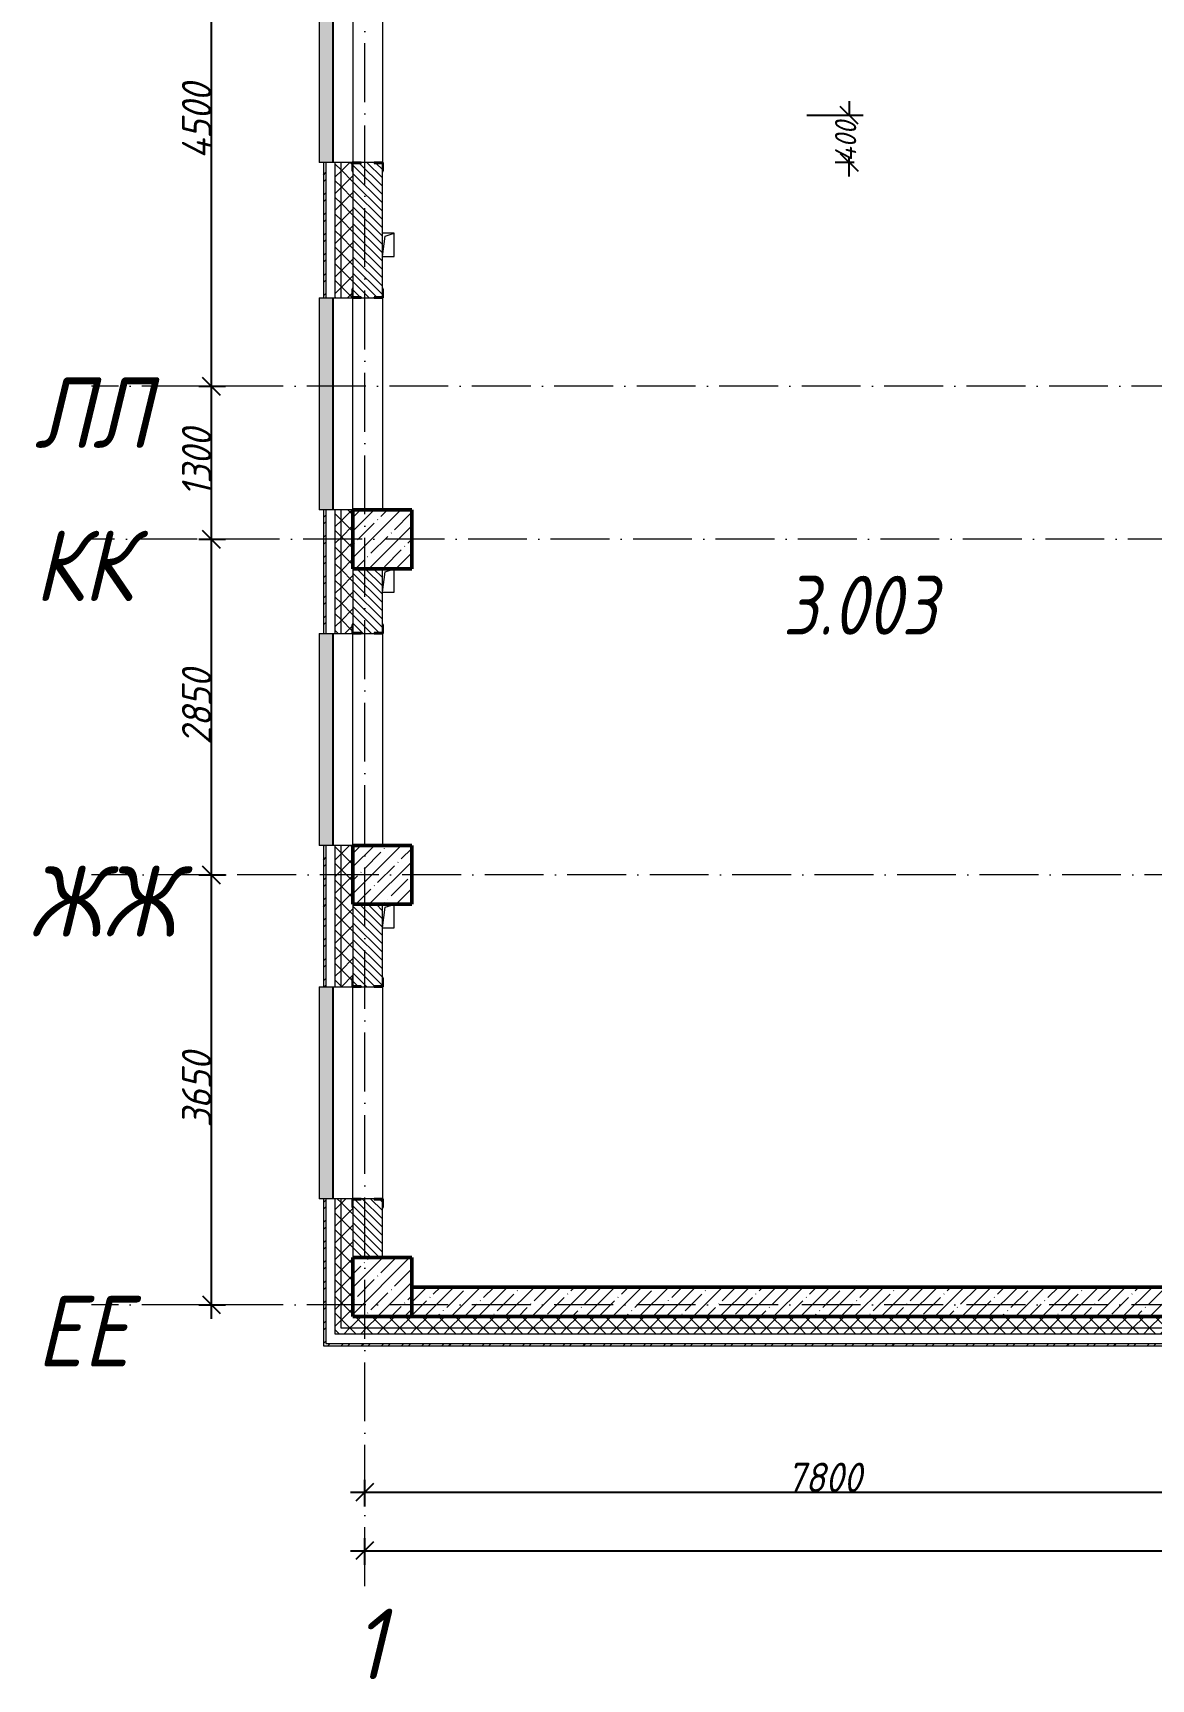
# Model space of a CAD drawing. Header units: millimetres. Extents: x -606178 to 312196, y -19338 to 632709.
# Drawn here: x -145881 to -136389, y 503897 to 517875 of the extents above; entities that cross this region are included whole.
import ezdxf

# ---------------------------------------------------------------- set-up
doc = ezdxf.new("R2010")
doc.units = ezdxf.units.MM
doc.linetypes.add('50_200_ШТРИХ_1Т_ш5_п1_п1_', pattern=[700, 500, -100, 0, -100])
for name, color, linetype, lineweight in [('A-____-____-DIMS', 7, 'Continuous', 9), ('A-GENM-____-MCUT', 7, 'Continuous', 25), ('A-GENM-____-OTLN', 7, 'Continuous', 9), ('A-GENM-____-OTLN-1', 7, 'Continuous', 25), ('A-GLAZ-____-OTLN', 7, 'Continuous', 9), ('A-WALL-____-MCUT', 7, 'Continuous', 13), ('A-WALL-____-MCUT-1', 7, 'Continuous', 9), ('A-WALL-____-MCUT-2', 7, 'Continuous', 50), ('A-WALL-____-OTLN', 7, 'Continuous', 9), ('A-WALL-____-PATT-1', 7, 'Continuous', 9), ('A-WALL-FNSH-MCUT-1', 7, 'Continuous', 9), ('S-COLS-____-MCUT', 7, 'Continuous', 50), ('S-COLS-____-OTLN', 7, 'Continuous', 9), ('S-GRID-____-IDEN', 7, 'Continuous', 9), ('S-GRID-____-OTLN-1', 7, '50_200_ШТРИХ_1Т_ш5_п1_п1_', 9), ('Марки помещений', 7, 'Continuous', 9)]:
    doc.layers.add(name, color=color, linetype=linetype, lineweight=lineweight)
doc.layers.add('A-GLAZ-____-OTLN-1', color=7, linetype='Continuous', lineweight=9, true_color=0xc0c0c0)
doc.styles.add('ISOCPEUR_I_10', font='isocpeui.ttf', dxfattribs={"width": 0.9, "height": 180})
doc.styles.add('ISOCPEUR_I_2', font='isocpeui.ttf', dxfattribs={"width": 0.85, "height": 2.3})
doc.styles.add('ISOCPEUR_I_9', font='isocpeui.ttf', dxfattribs={"width": 0.9, "height": 250})
doc.dimstyles.new('ISO-1_8_0_9К_СРЕДНИЙ_Кладочные_3', dxfattribs={"dimscale": 304.8, "dimtxt": 179.276612, "dimasz": 0.492126, "dimexe": 0.393701, "dimexo": 0, "dimgap": 0, "dimtad": 1, "dimdec": 3, "dimrnd": 0.001, "dimdsep": 46, "dimtxsty": 'ISOCPEUR_I_10', "dimblk1": 'OBLIQUE', "dimblk2": 'OBLIQUE', "dimsah": 1, "dimcen": 0.09, "dimdle": 0.393701, "dimazin": 0, "dimtfac": 1, "dimtdec": 4, "dimtix": 1, "dimtmove": 0, "dimatfit": 3, "dimfxl": 1, "dimtvp": 1, "dimtolj": 1, "dimtzin": 0, "dimarcsym": 2})
doc.dimstyles.new('ISO-2_5_0_9К_БОЛЬШОЙ_ОСИ', dxfattribs={"dimscale": 304.8, "dimtxt": 248.995294, "dimasz": 0.492126, "dimexe": 0.393701, "dimexo": 0, "dimgap": 0, "dimtad": 1, "dimdec": 0, "dimzin": 0, "dimdsep": 46, "dimtxsty": 'ISOCPEUR_I_9', "dimblk1": 'OBLIQUE', "dimblk2": 'OBLIQUE', "dimsah": 1, "dimcen": 0.09, "dimdle": 0.393701, "dimazin": 0, "dimtfac": 1, "dimtdec": 4, "dimtix": 1, "dimtmove": 0, "dimatfit": 3, "dimfxl": 1, "dimtvp": 1, "dimtolj": 1, "dimtzin": 0, "dimarcsym": 2})
pattern_1 = [(135, (-140714.89, 451794.26), (-35.35534, -35.35534), [])]
pattern_2 = [(45, (-140714.89, 451794.26), (-70.71068, 70.71068), []), (135, (-140714.89, 451794.26), (-70.71068, -70.71068), [])]
pattern_3 = [(45, (-140714.89, 451794.26), (-85.53659, 85.53659), []), (45, (-140657.87, 451794.26), (-85.53659, 85.53659), [])]

# ---------------------------------------------------------------- blocks, each defined once
blk = doc.blocks.new('BSC_Колонна _Прямоугольная - 500х500-V22-АР1_План отверстий 3 этажа в осях 1-64_Ю-ЯЯ')
at = {"layer": 'S-COLS-____-OTLN'}
h = blk.add_hatch(dxfattribs=at)
h.set_pattern_fill('FP_29', color=256, style=0, pattern_type=2)
h.set_pattern_definition([(45, (2200, -55431.04), (-114.04925, 114.04925), []), (45, (2314.05, -55431.04), (-114.04925, 114.04925), [201.613, -40.323, 3.353, -36.97])])
h.paths.add_polyline_path([(-250, -250), (250, -250), (250, 250), (-250, 250), (-250, 178)], flags=0)
at = {"layer": 'S-COLS-____-MCUT'}
for p, q in [((250, 250), (-250, 250)), ((-250, 250), (-250, -250)), ((250, -250), (250, 250)), ((-250, -250), (250, -250))]:
    blk.add_line(p, q, dxfattribs=at)
blk = doc.blocks.new('BSC_Колонна _Прямоугольная - 500х500-V25-АР1_План отверстий 3 этажа в осях 1-64_Ю-ЯЯ')
at = {"layer": 'S-COLS-____-OTLN'}
h = blk.add_hatch(dxfattribs=at)
h.set_pattern_fill('FP_32', color=256, style=0, pattern_type=2)
h.set_pattern_definition([(45, (2200, -61781.04), (-114.04925, 114.04925), []), (45, (2314.05, -61781.04), (-114.04925, 114.04925), [201.613, -40.323, 3.353, -36.97])])
h.paths.add_polyline_path([(-250, -250), (250, -250), (250, 250), (-250, 250)], flags=0)
at = {"layer": 'S-COLS-____-MCUT'}
for p, q in [((250, 250), (-250, 250)), ((-250, 250), (-250, -250)), ((250, -250), (250, 250)), ((-250, -250), (250, -250))]:
    blk.add_line(p, q, dxfattribs=at)
blk = doc.blocks.new('BSC_Колонна _Прямоугольная - 500х500-V58-АР1_План отверстий 3 этажа в осях 1-64_Ю-ЯЯ')
at = {"layer": 'S-COLS-____-OTLN'}
h = blk.add_hatch(dxfattribs=at)
h.set_pattern_fill('FP_66', color=256, style=0, pattern_type=2)
h.set_pattern_definition([(45, (2200, -58931.04), (-114.04925, 114.04925), []), (45, (2314.05, -58931.04), (-114.04925, 114.04925), [201.613, -40.323, 3.353, -36.97])])
h.paths.add_polyline_path([(-250, -250), (250, -250), (250, 250), (-250, 250), (-250, -93)], flags=0)
at = {"layer": 'S-COLS-____-MCUT'}
for p, q in [((250, 250), (-250, 250)), ((-250, 250), (-250, -250)), ((250, -250), (250, 250)), ((-250, -250), (250, -250))]:
    blk.add_line(p, q, dxfattribs=at)
blk = doc.blocks.new('Фахверк_СКБ_Уголок - 250_2700-27497298-АР1_План отверстий 3 этажа в осях 1-64_Ю-ЯЯ')
at = {"layer": 'A-GENM-____-MCUT'}
for p, q in [((200, 181), (125, 181)), ((125, 181), (125, 106)), ((131, 106), (131, 175)), ((131, 175), (200, 175)), ((200, 175), (200, 181)), ((125, 106), (131, 106)), ((131, -6), (125, -6)), ((125, -6), (125, -81)), ((125, -81), (200, -81)), ((131, -75), (131, -6)), ((200, -75), (131, -75)), ((200, -81), (200, -75))]:
    blk.add_line(p, q, dxfattribs=at)
blk = doc.blocks.new('AR_Отверстие прямоугольное _в плите_ - AR_Отверстие прямоугольное _в плите_-30510733-АР1_План отверстий 3 этажа в осях 1-64_Ю-ЯЯ')
at = {"layer": 'A-GENM-____-OTLN'}
for p, q in [((50, 100), (-50, 100)), ((-50, -100), (-25, 75)), ((-25, 75), (50, 100)), ((50, -100), (50, 100)), ((-50, -100), (50, -100))]:
    blk.add_line(p, q, dxfattribs=at)
blk = doc.blocks.new('Отлив_СКБ - Отлив витража_120_НВФ-31885689-АР1_План отверстий 3 этажа в осях 1-64_Ю-ЯЯ')
at = {"layer": 'A-GLAZ-____-OTLN-1'}
for points in [[(1800, 2), (1800, 120), (0, 120), (0, 2), (737, 2)], [(1800, 0), (1800, 2), (0, 2), (0, 0), (737, 0)]]:
    blk.add_hatch(color=256, dxfattribs=at).paths.add_polyline_path(points, flags=0)
at = {"layer": 'A-GLAZ-____-OTLN'}
for p, q in [((0, 83), (0, 120)), ((1800, 120), (0, 120)), ((0, 2), (1800, 2)), ((1800, 120), (1800, 83)), ((1800, 0), (0, 0))]:
    blk.add_line(p, q, dxfattribs=at)
blk = doc.blocks.new('_Oblique')
at = {"color": 0, "linetype": 'ByBlock', "lineweight": -2}
blk.add_line((-0.5, -0.5), (0.5, 0.5), dxfattribs=at)
blk = doc.blocks.new('*D5248')
at = {"layer": 'A-____-____-DIMS', "color": 0, "lineweight": -2, "transparency": 16777216}
for p, q in [((-143185, 505483), (-135145, 505483)), ((-143065, 505589), (-143065, 505363)), ((-135265, 505589), (-135265, 505363))]:
    blk.add_line(p, q, dxfattribs=at)
at = {"layer": 'Defpoints', "color": 0, "transparency": 16777216}
for p in [(-143065, 505589), (-135265, 505589), (-135265, 505483)]:
    blk.add_point(p, dxfattribs=at)
at = {"layer": 'A-____-____-DIMS', "color": 0, "lineweight": -2, "transparency": 16777216, "xscale": 150, "yscale": 150, "zscale": 150, "rotation": 180}
blk.add_blockref('_Oblique', (-143065, 505483), dxfattribs=at)
at = {"layer": 'A-____-____-DIMS', "color": 0, "lineweight": -2, "transparency": 16777216, "xscale": 150, "yscale": 150, "zscale": 150}
blk.add_blockref('_Oblique', (-135265, 505483), dxfattribs=at)
at = {"layer": 'A-____-____-DIMS', "color": 0, "transparency": 16777216, "insert": (-139165, 505609), "char_height": 250, "width": 758.48, "attachment_point": 5, "style": 'ISOCPEUR_I_9'}
blk.add_mtext('\\A1;7800', dxfattribs=at)
blk = doc.blocks.new('*D5270')
at = {"layer": 'A-____-____-DIMS', "color": 0, "lineweight": -2, "transparency": 16777216}
for p, q in [((-144366, 506955), (-144366, 510845)), ((-144472, 510725), (-144246, 510725)), ((-144472, 507075), (-144246, 507075))]:
    blk.add_line(p, q, dxfattribs=at)
at = {"layer": 'Defpoints', "color": 0, "transparency": 16777216}
for p in [(-144472, 510725), (-144366, 510725), (-144472, 507075)]:
    blk.add_point(p, dxfattribs=at)
at = {"layer": 'A-____-____-DIMS', "color": 0, "lineweight": -2, "transparency": 16777216, "xscale": 150, "yscale": 150, "zscale": 150}
for p, rotation in [((-144366, 510725), 90), ((-144366, 507075), 270)]:
    blk.add_blockref('_Oblique', p, dxfattribs=dict(at, rotation=rotation))
at = {"layer": 'A-____-____-DIMS', "color": 0, "transparency": 16777216, "insert": (-144491, 508900), "char_height": 250, "width": 758.48, "attachment_point": 5, "rotation": 90, "style": 'ISOCPEUR_I_9'}
blk.add_mtext('\\A1;3650', dxfattribs=at)
blk = doc.blocks.new('*D5271')
at = {"layer": 'A-____-____-DIMS', "color": 0, "lineweight": -2, "transparency": 16777216}
for p, q in [((-144472, 513575), (-144246, 513575)), ((-144366, 510605), (-144366, 513695)), ((-144472, 510725), (-144246, 510725))]:
    blk.add_line(p, q, dxfattribs=at)
at = {"layer": 'Defpoints', "color": 0, "transparency": 16777216}
for p in [(-144472, 513575), (-144366, 513575), (-144472, 510725)]:
    blk.add_point(p, dxfattribs=at)
at = {"layer": 'A-____-____-DIMS', "color": 0, "lineweight": -2, "transparency": 16777216, "xscale": 150, "yscale": 150, "zscale": 150}
for p, rotation in [((-144366, 513575), 90), ((-144366, 510725), 270)]:
    blk.add_blockref('_Oblique', p, dxfattribs=dict(at, rotation=rotation))
at = {"layer": 'A-____-____-DIMS', "color": 0, "transparency": 16777216, "insert": (-144491, 512150), "char_height": 250, "width": 758.48, "attachment_point": 5, "rotation": 90, "style": 'ISOCPEUR_I_9'}
blk.add_mtext('\\A1;2850', dxfattribs=at)
blk = doc.blocks.new('*D5272')
at = {"layer": 'A-____-____-DIMS', "color": 0, "lineweight": -2, "transparency": 16777216}
for p, q in [((-144366, 513455), (-144366, 514995)), ((-144472, 514875), (-144246, 514875)), ((-144472, 513575), (-144246, 513575))]:
    blk.add_line(p, q, dxfattribs=at)
at = {"layer": 'Defpoints', "color": 0, "transparency": 16777216}
for p in [(-144472, 514875), (-144366, 514875), (-144472, 513575)]:
    blk.add_point(p, dxfattribs=at)
at = {"layer": 'A-____-____-DIMS', "color": 0, "lineweight": -2, "transparency": 16777216, "xscale": 150, "yscale": 150, "zscale": 150}
for p, rotation in [((-144366, 514875), 90), ((-144366, 513575), 270)]:
    blk.add_blockref('_Oblique', p, dxfattribs=dict(at, rotation=rotation))
at = {"layer": 'A-____-____-DIMS', "color": 0, "transparency": 16777216, "insert": (-144491, 514225), "char_height": 250, "width": 701.02, "attachment_point": 5, "rotation": 90, "style": 'ISOCPEUR_I_9'}
blk.add_mtext('\\A1;1300', dxfattribs=at)
blk = doc.blocks.new('*D5273')
at = {"layer": 'A-____-____-DIMS', "color": 0, "lineweight": -2, "transparency": 16777216}
for p, q in [((-144366, 514755), (-144366, 519495)), ((-144472, 519375), (-144246, 519375)), ((-144472, 514875), (-144246, 514875))]:
    blk.add_line(p, q, dxfattribs=at)
at = {"layer": 'Defpoints', "color": 0, "transparency": 16777216}
for p in [(-144472, 519375), (-144366, 519375), (-144472, 514875)]:
    blk.add_point(p, dxfattribs=at)
at = {"layer": 'A-____-____-DIMS', "color": 0, "lineweight": -2, "transparency": 16777216, "xscale": 150, "yscale": 150, "zscale": 150}
for p, rotation in [((-144366, 519375), 90), ((-144366, 514875), 270)]:
    blk.add_blockref('_Oblique', p, dxfattribs=dict(at, rotation=rotation))
at = {"layer": 'A-____-____-DIMS', "color": 0, "transparency": 16777216, "insert": (-144491, 517125), "char_height": 250, "width": 781.46, "attachment_point": 5, "rotation": 90, "style": 'ISOCPEUR_I_9'}
blk.add_mtext('\\A1;4500', dxfattribs=at)
blk = doc.blocks.new('*D5218')
at = {"layer": 'A-____-____-DIMS', "color": 0, "lineweight": -2, "transparency": 16777216}
for p, q in [((-143065, 505092), (-143065, 504866)), ((-69665, 505092), (-69665, 504866)), ((-143185, 504986), (-69545, 504986))]:
    blk.add_line(p, q, dxfattribs=at)
at = {"layer": 'Defpoints', "color": 0, "transparency": 16777216}
for p in [(-143065, 505092), (-69665, 505092), (-69665, 504986)]:
    blk.add_point(p, dxfattribs=at)
at = {"layer": 'A-____-____-DIMS', "color": 0, "lineweight": -2, "transparency": 16777216, "xscale": 150, "yscale": 150, "zscale": 150, "rotation": 180}
blk.add_blockref('_Oblique', (-143065, 504986), dxfattribs=at)
at = {"layer": 'A-____-____-DIMS', "color": 0, "lineweight": -2, "transparency": 16777216, "xscale": 150, "yscale": 150, "zscale": 150}
blk.add_blockref('_Oblique', (-69665, 504986), dxfattribs=at)
at = {"layer": 'A-____-____-DIMS', "color": 0, "transparency": 16777216, "insert": (-106365, 505113), "char_height": 250, "width": 971.08, "attachment_point": 5, "style": 'ISOCPEUR_I_9'}
blk.add_mtext('\\A1;73400', dxfattribs=at)
blk = doc.blocks.new('*D5355')
at = {"layer": 'A-____-____-DIMS', "color": 0, "lineweight": -2, "transparency": 16777216}
for p, q in [((-138952, 517295), (-138952, 517170)), ((-139312, 517175), (-138832, 517175)), ((-138909, 516775), (-139072, 516775)), ((-138952, 516655), (-138952, 516818))]:
    blk.add_line(p, q, dxfattribs=at)
at = {"layer": 'Defpoints', "color": 0, "transparency": 16777216}
for p in [(-139312, 517175), (-138952, 517175), (-138909, 516775)]:
    blk.add_point(p, dxfattribs=at)
at = {"layer": 'A-____-____-DIMS', "color": 0, "lineweight": -2, "transparency": 16777216, "xscale": 150, "yscale": 150, "zscale": 150}
for p, rotation in [((-138952, 517175), 90), ((-138952, 516775), 270)]:
    blk.add_blockref('_Oblique', p, dxfattribs=dict(at, rotation=rotation))
at = {"layer": 'A-____-____-DIMS', "color": 0, "transparency": 16777216, "insert": (-139072, 516781), "char_height": 180, "width": 426.13, "attachment_point": 1, "rotation": 90, "line_spacing_factor": 1.149209, "style": 'ISOCPEUR_I_10'}
blk.add_mtext('\\A1;400', dxfattribs=at)

msp = doc.modelspace()

# ---------------------------------------------------------------- hatches: boundary and pattern name
at = {"layer": 'A-WALL-____-PATT-1'}
h = msp.add_hatch(dxfattribs=at)
h.set_pattern_fill('FP_6', color=256, style=0, pattern_type=2)
h.set_pattern_definition(pattern_3)
h.paths.add_polyline_path([(-143414.891, 506725.3011), (-143394.891, 506725.3011), (-143394.891, 507975.3011), (-143414.891, 507975.3011), (-143414.891, 507403.2268)], flags=0)
h.paths.add_polyline_path([(-143414.891, 509775.3011), (-143394.891, 509775.3011), (-143394.891, 510975.3011), (-143414.891, 510975.3011), (-143414.891, 510632.197)], flags=0)
h.paths.add_polyline_path([(-143394.891, 512775.3011), (-143394.891, 513825.3011), (-143414.891, 513825.3011), (-143414.891, 512775.3011)], flags=0)
h.paths.add_polyline_path([(-143394.891, 515625.3011), (-143394.891, 516775.3011), (-143414.891, 516775.3011), (-143414.891, 515625.3011)], flags=0)
h.paths.add_polyline_path([(-143414.891, 518575.3011), (-143394.891, 518575.3011), (-143394.891, 519645.3011), (-143414.891, 519645.3011), (-143414.891, 518704.6226)], flags=0)
h = msp.add_hatch(dxfattribs=at)
h.set_pattern_fill('FP_4', color=256, style=0, pattern_type=2)
h.set_pattern_definition(pattern_2)
h.paths.add_polyline_path([(-143314.891, 506825.3011), (-143264.891, 506825.3011), (-143264.891, 507975.3011), (-143314.891, 507975.3011), (-143314.891, 507403.2268)], flags=0)
h.paths.add_polyline_path([(-143314.891, 509775.3011), (-143264.891, 509775.3011), (-143264.891, 510975.3011), (-143314.891, 510975.3011), (-143314.891, 510632.197)], flags=0)
h.paths.add_polyline_path([(-143314.891, 512775.3011), (-143264.891, 512775.3011), (-143264.891, 513825.3011), (-143314.891, 513825.3011)], flags=0)
h.paths.add_polyline_path([(-143264.891, 515625.3011), (-143264.891, 516775.3011), (-143314.891, 516775.3011), (-143314.891, 515625.3011)], flags=0)
h.paths.add_polyline_path([(-143314.891, 518575.3011), (-143264.891, 518575.3011), (-143264.891, 519475.3011), (-143314.891, 519475.3011), (-143314.891, 518704.6226)], flags=0)
h = msp.add_hatch(dxfattribs=at)
h.set_pattern_fill('FP_4', color=256, style=0, pattern_type=2)
h.set_pattern_definition(pattern_2)
h.paths.add_polyline_path([(-143264.891, 506875.3011), (-143164.891, 506875.3011), (-143164.891, 507900.3011), (-143170.891, 507900.3011), (-143170.891, 507975.3011), (-143264.891, 507975.3011), (-143264.891, 507403.2268)], flags=0)
h.paths.add_polyline_path([(-143170.891, 509775.3011), (-143170.891, 509850.3011), (-143164.891, 509850.3011), (-143164.891, 510975.3011), (-143264.891, 510975.3011), (-143264.891, 509775.3011)], flags=0)
h.paths.add_polyline_path([(-143264.891, 512775.3011), (-143170.891, 512775.3011), (-143170.891, 512850.3011), (-143164.891, 512850.3011), (-143164.891, 513825.3011), (-143264.891, 513825.3011), (-143264.891, 512850.3011)], flags=0)
h.paths.add_polyline_path([(-143170.891, 515625.3011), (-143170.891, 515700.3011), (-143164.891, 515700.3011), (-143164.891, 516700.3011), (-143170.891, 516700.3011), (-143170.891, 516775.3011), (-143264.891, 516775.3011), (-143264.891, 515625.3011)], flags=0)
h.paths.add_polyline_path([(-143170.891, 518575.3011), (-143170.891, 518650.3011), (-143164.891, 518650.3011), (-143164.891, 519475.3011), (-143264.891, 519475.3011), (-143264.891, 518575.3011)], flags=0)
h = msp.add_hatch(dxfattribs=at)
h.set_pattern_fill('FP_9', color=256, style=0, pattern_type=2)
h.set_pattern_definition(pattern_1)
h.paths.add_polyline_path([(-143095.891, 515625.3011), (-142983.891, 515625.3011), (-142983.891, 515631.3011), (-142914.891, 515631.3011), (-142914.891, 516769.3011), (-142983.891, 516769.3011), (-142983.891, 516775.3011), (-143095.891, 516775.3011), (-143095.891, 516769.3011), (-143164.891, 516769.3011), (-143164.891, 515631.3011), (-143095.891, 515631.3011)], flags=0)
h.paths.add_polyline_path([(-143095.891, 518575.3011), (-142983.891, 518575.3011), (-142983.891, 518581.3011), (-142914.891, 518581.3011), (-142914.891, 518975.3011), (-143164.891, 518975.3011), (-143164.891, 518581.3011), (-143095.891, 518581.3011)], flags=0)
h = msp.add_hatch(dxfattribs=at)
h.set_pattern_fill('FP_9', color=256, style=0, pattern_type=2)
h.set_pattern_definition(pattern_1)
h.paths.add_polyline_path([(-143095.891, 512775.3011), (-142983.891, 512775.3011), (-142983.891, 512781.3011), (-142914.891, 512781.3011), (-142914.891, 513324.9536), (-143164.891, 513324.9536), (-143164.891, 512781.3011), (-143095.891, 512781.3011)], flags=0)
h = msp.add_hatch(dxfattribs=at)
h.set_pattern_fill('FP_9', color=256, style=0, pattern_type=2)
h.set_pattern_definition(pattern_1)
h.paths.add_polyline_path([(-142914.891, 507475.3011), (-142914.891, 507969.3011), (-142983.891, 507969.3011), (-142983.891, 507975.3011), (-143095.891, 507975.3011), (-143095.891, 507969.3011), (-143164.891, 507969.3011), (-143164.891, 507475.3011)], flags=0)
h.paths.add_polyline_path([(-142983.891, 509775.3011), (-142983.891, 509781.3011), (-142914.891, 509781.3011), (-142914.891, 510475.3011), (-143164.891, 510475.3011), (-143164.891, 509781.3011), (-143095.891, 509781.3011), (-143095.891, 509775.3011)], flags=0)
h = msp.add_hatch(dxfattribs=at)
h.set_pattern_fill('FP_12', color=256, style=0, pattern_type=2)
h.set_pattern_definition([(45, (-140714.89, 451794.26), (-114.04925, 114.04925), []), (45, (-140600.84, 451794.26), (-114.04925, 114.04925), [201.612, -40.322, 3.353, -36.97])])
h.paths.add_polyline_path([(-135414.891, 506975.3011), (-135414.891, 507225.3011), (-142664.891, 507225.3011), (-142664.891, 506975.3011), (-137193.9883, 506975.3011)], flags=0)
h = msp.add_hatch(dxfattribs=at)
h.set_pattern_fill('FP_4', color=256, style=0, pattern_type=2)
h.set_pattern_definition(pattern_2)
h.paths.add_polyline_path([(-66414.891, 506825.3011), (-66414.891, 506875.3011), (-72764.891, 506875.3011), (-72764.891, 506825.3011), (-66495.4168, 506825.3011)], flags=0)
h.paths.add_polyline_path([(-73764.891, 506825.3011), (-73764.891, 506875.3011), (-75714.891, 506875.3011), (-75714.891, 506825.3011), (-75332.7383, 506825.3011)], flags=0)
h.paths.add_polyline_path([(-79614.891, 506825.3011), (-79614.891, 506875.3011), (-80814.891, 506875.3011), (-80814.891, 506825.3011), (-80635.1311, 506825.3011)], flags=0)
h.paths.add_polyline_path([(-77100.2026, 506825.3011), (-76714.891, 506825.3011), (-76714.891, 506875.3011), (-77814.891, 506875.3011), (-77814.891, 506825.3011)], flags=0)
h.paths.add_polyline_path([(-83286.3276, 506825.3011), (-82614.891, 506825.3011), (-82614.891, 506875.3011), (-83814.891, 506875.3011), (-83814.891, 506825.3011)], flags=0)
h.paths.add_polyline_path([(-85614.891, 506825.3011), (-85614.891, 506875.3011), (-86814.891, 506875.3011), (-86814.891, 506825.3011), (-85937.524, 506825.3011)], flags=0)
h.paths.add_polyline_path([(-88614.891, 506825.3011), (-88614.891, 506875.3011), (-89814.891, 506875.3011), (-89814.891, 506825.3011), (-89472.4526, 506825.3011)], flags=0)
h.paths.add_polyline_path([(-91614.891, 506825.3011), (-91614.891, 506875.3011), (-92814.891, 506875.3011), (-92814.891, 506825.3011), (-92123.649, 506825.3011)], flags=0)
h.paths.add_polyline_path([(-94614.891, 506825.3011), (-94614.891, 506875.3011), (-96364.891, 506875.3011), (-96364.891, 506825.3011), (-94774.8454, 506825.3011)], flags=0)
h.paths.add_polyline_path([(-98164.891, 506825.3011), (-98164.891, 506875.3011), (-99364.891, 506875.3011), (-99364.891, 506825.3011), (-98309.774, 506825.3011)], flags=0)
h.paths.add_polyline_path([(-101164.891, 506825.3011), (-101164.891, 506875.3011), (-102364.891, 506875.3011), (-102364.891, 506825.3011), (-101844.7026, 506825.3011)], flags=0)
h.paths.add_polyline_path([(-104164.891, 506825.3011), (-104164.891, 506875.3011), (-105364.891, 506875.3011), (-105364.891, 506825.3011), (-104495.899, 506825.3011)], flags=0)
h.paths.add_polyline_path([(-108364.891, 506825.3011), (-107164.891, 506825.3011), (-107164.891, 506875.3011), (-108364.891, 506875.3011)], flags=0)
h.paths.add_polyline_path([(-110682.024, 506825.3011), (-110164.891, 506825.3011), (-110164.891, 506875.3011), (-111364.891, 506875.3011), (-111364.891, 506825.3011)], flags=0)
h.paths.add_polyline_path([(-113333.2204, 506825.3011), (-113164.891, 506825.3011), (-113164.891, 506875.3011), (-114364.891, 506875.3011), (-114364.891, 506825.3011), (-114216.9526, 506825.3011)], flags=0)
h.paths.add_polyline_path([(-116164.891, 506825.3011), (-116164.891, 506875.3011), (-117364.891, 506875.3011), (-117364.891, 506825.3011), (-116868.149, 506825.3011)], flags=0)
h.paths.add_polyline_path([(-119519.3455, 506825.3011), (-119164.891, 506825.3011), (-119164.891, 506875.3011), (-120364.891, 506875.3011), (-120364.891, 506825.3011)], flags=0)
h.paths.add_polyline_path([(-122170.5419, 506825.3011), (-122164.891, 506825.3011), (-122164.891, 506875.3011), (-123364.891, 506875.3011), (-123364.891, 506825.3011), (-123054.274, 506825.3011)], flags=0)
h.paths.add_polyline_path([(-124821.7383, 506825.3011), (-124364.891, 506825.3011), (-124364.891, 506875.3011), (-134164.891, 506875.3011), (-134164.891, 506825.3011), (-126589.2026, 506825.3011)], flags=0)
h.paths.add_polyline_path([(-135164.891, 506825.3011), (-135164.891, 506875.3011), (-143264.891, 506875.3011), (-143264.891, 506825.3011), (-137193.9883, 506825.3011)], flags=0)
h = msp.add_hatch(dxfattribs=at)
h.set_pattern_fill('FP_4', color=256, style=0, pattern_type=2)
h.set_pattern_definition(pattern_2)
h.paths.add_polyline_path([(-66495.4168, 506875.3011), (-66414.891, 506875.3011), (-66414.891, 506975.3011), (-72764.891, 506975.3011), (-72764.891, 506875.3011), (-70030.3454, 506875.3011)], flags=0)
h.paths.add_polyline_path([(-77100.2026, 506875.3011), (-76714.891, 506875.3011), (-76714.891, 506969.3011), (-76789.891, 506969.3011), (-76789.891, 506975.3011), (-77739.891, 506975.3011), (-77739.891, 506969.3011), (-77814.891, 506969.3011), (-77814.891, 506875.3011), (-77464.891, 506875.3011)], flags=0)
h.paths.add_polyline_path([(-75332.7383, 506875.3011), (-73764.891, 506875.3011), (-73764.891, 506975.3011), (-75639.891, 506975.3011), (-75639.891, 506969.3011), (-75714.891, 506969.3011), (-75714.891, 506875.3011)], flags=0)
h.paths.add_polyline_path([(-80739.891, 506875.3011), (-79614.891, 506875.3011), (-79614.891, 506969.3011), (-79689.891, 506969.3011), (-79689.891, 506975.3011), (-80739.891, 506975.3011), (-80739.891, 506969.3011), (-80814.891, 506969.3011), (-80814.891, 506875.3011), (-80808.891, 506875.3011)], flags=0)
h.paths.add_polyline_path([(-82614.891, 506875.3011), (-82614.891, 506969.3011), (-82689.891, 506969.3011), (-82689.891, 506975.3011), (-83739.891, 506975.3011), (-83739.891, 506969.3011), (-83814.891, 506969.3011), (-83814.891, 506875.3011), (-83286.3276, 506875.3011)], flags=0)
h.paths.add_polyline_path([(-86739.891, 506875.3011), (-85614.891, 506875.3011), (-85614.891, 506969.3011), (-85689.891, 506969.3011), (-85689.891, 506975.3011), (-86739.891, 506975.3011), (-86739.891, 506969.3011), (-86814.891, 506969.3011), (-86814.891, 506875.3011)], flags=0)
h.paths.add_polyline_path([(-88689.891, 506875.3011), (-88614.891, 506875.3011), (-88614.891, 506969.3011), (-88689.891, 506969.3011), (-88689.891, 506975.3011), (-89739.891, 506975.3011), (-89739.891, 506969.3011), (-89814.891, 506969.3011), (-89814.891, 506875.3011), (-89472.4526, 506875.3011)], flags=0)
h.paths.add_polyline_path([(-92464.891, 506875.3011), (-91614.891, 506875.3011), (-91614.891, 506969.3011), (-91689.891, 506969.3011), (-91689.891, 506975.3011), (-92739.891, 506975.3011), (-92739.891, 506969.3011), (-92814.891, 506969.3011), (-92814.891, 506875.3011), (-92739.891, 506875.3011)], flags=0)
h.paths.add_polyline_path([(-94774.8454, 506875.3011), (-94614.891, 506875.3011), (-94614.891, 506969.3011), (-94689.891, 506969.3011), (-94689.891, 506975.3011), (-96289.891, 506975.3011), (-96289.891, 506969.3011), (-96364.891, 506969.3011), (-96364.891, 506875.3011), (-95658.5776, 506875.3011)], flags=0)
h.paths.add_polyline_path([(-98309.774, 506875.3011), (-98164.891, 506875.3011), (-98164.891, 506969.3011), (-98239.891, 506969.3011), (-98239.891, 506975.3011), (-99289.891, 506975.3011), (-99289.891, 506969.3011), (-99364.891, 506969.3011), (-99364.891, 506875.3011)], flags=0)
h.paths.add_polyline_path([(-101164.891, 506875.3011), (-101164.891, 506969.3011), (-101239.891, 506969.3011), (-101239.891, 506975.3011), (-102289.891, 506975.3011), (-102289.891, 506969.3011), (-102364.891, 506969.3011), (-102364.891, 506875.3011), (-101844.7026, 506875.3011)], flags=0)
h.paths.add_polyline_path([(-104495.899, 506875.3011), (-104164.891, 506875.3011), (-104164.891, 506969.3011), (-104239.891, 506969.3011), (-104239.891, 506975.3011), (-105289.891, 506975.3011), (-105289.891, 506969.3011), (-105364.891, 506969.3011), (-105364.891, 506875.3011), (-104937.7651, 506875.3011)], flags=0)
h.paths.add_polyline_path([(-108289.891, 506875.3011), (-107164.891, 506875.3011), (-107164.891, 506969.3011), (-107239.891, 506969.3011), (-107239.891, 506975.3011), (-108289.891, 506975.3011), (-108289.891, 506969.3011), (-108364.891, 506969.3011), (-108364.891, 506875.3011), (-108358.891, 506875.3011)], flags=0)
h.paths.add_polyline_path([(-111364.891, 506875.3011), (-110164.891, 506875.3011), (-110164.891, 506969.3011), (-110239.891, 506969.3011), (-110239.891, 506975.3011), (-111289.891, 506975.3011), (-111289.891, 506969.3011), (-111364.891, 506969.3011)], flags=0)
h.paths.add_polyline_path([(-113164.891, 506875.3011), (-113164.891, 506969.3011), (-113239.891, 506969.3011), (-113239.891, 506975.3011), (-114289.891, 506975.3011), (-114289.891, 506969.3011), (-114364.891, 506969.3011), (-114364.891, 506875.3011), (-113333.2204, 506875.3011)], flags=0)
h.paths.add_polyline_path([(-117289.891, 506875.3011), (-116164.891, 506875.3011), (-116164.891, 506969.3011), (-116239.891, 506969.3011), (-116239.891, 506975.3011), (-117289.891, 506975.3011), (-117289.891, 506969.3011), (-117364.891, 506969.3011), (-117364.891, 506875.3011), (-117358.891, 506875.3011)], flags=0)
h.paths.add_polyline_path([(-119164.891, 506875.3011), (-119164.891, 506969.3011), (-119239.891, 506969.3011), (-119239.891, 506975.3011), (-120289.891, 506975.3011), (-120289.891, 506969.3011), (-120364.891, 506969.3011), (-120364.891, 506875.3011), (-119239.891, 506875.3011)], flags=0)
h.paths.add_polyline_path([(-122514.891, 506875.3011), (-122164.891, 506875.3011), (-122164.891, 506969.3011), (-122239.891, 506969.3011), (-122239.891, 506975.3011), (-123289.891, 506975.3011), (-123289.891, 506969.3011), (-123364.891, 506969.3011), (-123364.891, 506875.3011), (-123014.891, 506875.3011)], flags=0)
h.paths.add_polyline_path([(-124364.891, 506875.3011), (-124364.891, 506969.3011), (-124439.891, 506969.3011), (-124439.891, 506975.3011), (-134164.891, 506975.3011), (-134164.891, 506875.3011), (-124821.7383, 506875.3011)], flags=0)
h.paths.add_polyline_path([(-135164.891, 506875.3011), (-135164.891, 506975.3011), (-143164.891, 506975.3011), (-143164.891, 506875.3011), (-137193.9883, 506875.3011)], flags=0)
h = msp.add_hatch(dxfattribs=at)
h.set_pattern_fill('FP_6', color=256, style=0, pattern_type=2)
h.set_pattern_definition(pattern_3)
h.paths.add_polyline_path([(-95658.5776, 506725.3011), (-95499.891, 506725.3011), (-95499.891, 506745.3011), (-96364.891, 506745.3011), (-96364.891, 506725.3011)], flags=0)
h.paths.add_polyline_path([(-98164.891, 506725.3011), (-98164.891, 506745.3011), (-99364.891, 506745.3011), (-99364.891, 506725.3011), (-98309.774, 506725.3011)], flags=0)
h.paths.add_polyline_path([(-101164.891, 506725.3011), (-101164.891, 506745.3011), (-102364.891, 506745.3011), (-102364.891, 506725.3011), (-101844.7026, 506725.3011)], flags=0)
h.paths.add_polyline_path([(-104164.891, 506725.3011), (-104164.891, 506745.3011), (-105364.891, 506745.3011), (-105364.891, 506725.3011), (-104495.899, 506725.3011)], flags=0)
h.paths.add_polyline_path([(-107164.891, 506725.3011), (-107164.891, 506745.3011), (-108364.891, 506745.3011), (-108364.891, 506725.3011), (-108030.8276, 506725.3011)], flags=0)
h.paths.add_polyline_path([(-110682.024, 506725.3011), (-110164.891, 506725.3011), (-110164.891, 506745.3011), (-111364.891, 506745.3011), (-111364.891, 506725.3011)], flags=0)
h.paths.add_polyline_path([(-113333.2204, 506725.3011), (-113164.891, 506725.3011), (-113164.891, 506745.3011), (-114364.891, 506745.3011), (-114364.891, 506725.3011), (-114216.9526, 506725.3011)], flags=0)
h.paths.add_polyline_path([(-117364.891, 506725.3011), (-116164.891, 506725.3011), (-116164.891, 506745.3011), (-117364.891, 506745.3011)], flags=0)
h.paths.add_polyline_path([(-120364.891, 506725.3011), (-119164.891, 506725.3011), (-119164.891, 506745.3011), (-120364.891, 506745.3011)], flags=0)
h.paths.add_polyline_path([(-123364.891, 506725.3011), (-122164.891, 506725.3011), (-122164.891, 506745.3011), (-123364.891, 506745.3011)], flags=0)
h.paths.add_polyline_path([(-124364.891, 506725.3011), (-124364.891, 506745.3011), (-134164.891, 506745.3011), (-134164.891, 506725.3011), (-124821.7383, 506725.3011)], flags=0)
h.paths.add_polyline_path([(-135164.891, 506725.3011), (-135164.891, 506745.3011), (-143394.891, 506745.3011), (-143394.891, 506725.3011), (-137193.9883, 506725.3011)], flags=0)

# ---------------------------------------------------------------- linework, layer by layer
at = {"layer": 'A-WALL-____-MCUT'}
for p, q in [((-143170.891, 516775.3011), (-143394.891, 516775.3011)), ((-143394.891, 516775.3011), (-143394.891, 515625.3011)), ((-142983.891, 516775.3011), (-143095.891, 516775.3011)), ((-142914.891, 515700.3011), (-142914.891, 516700.3011)), ((-143394.891, 515625.3011), (-143170.891, 515625.3011)), ((-143095.891, 515625.3011), (-142983.891, 515625.3011)), ((-143164.891, 513825.3011), (-143394.891, 513825.3011)), ((-143394.891, 513825.3011), (-143394.891, 512775.3011)), ((-142914.891, 513324.9536), (-143164.891, 513324.9536)), ((-142914.891, 512850.3011), (-142914.891, 513324.9536)), ((-143394.891, 512775.3011), (-143170.891, 512775.3011)), ((-143095.891, 512775.3011), (-142983.891, 512775.3011)), ((-143164.891, 510975.3011), (-143394.891, 510975.3011)), ((-143394.891, 510975.3011), (-143394.891, 509775.3011)), ((-142914.891, 509850.3011), (-142914.891, 510475.3011)), ((-143394.891, 509775.3011), (-143170.891, 509775.3011)), ((-143095.891, 509775.3011), (-142983.891, 509775.3011)), ((-143170.891, 507975.3011), (-143394.891, 507975.3011)), ((-143394.891, 507975.3011), (-143394.891, 506745.3011)), ((-142983.891, 507975.3011), (-143095.891, 507975.3011)), ((-142914.891, 507475.3011), (-142914.891, 507900.3011)), ((-143394.891, 506745.3011), (-135164.891, 506745.3011))]:
    msp.add_line(p, q, dxfattribs=at)
at = {"layer": 'A-WALL-____-MCUT-1'}
for p, q in [((-143314.891, 515625.3011), (-143314.891, 516775.3011)), ((-143264.891, 515625.3011), (-143264.891, 516775.3011)), ((-143164.891, 516700.3011), (-143164.891, 515700.3011)), ((-143314.891, 512775.3011), (-143314.891, 513825.3011)), ((-143264.891, 512775.3011), (-143264.891, 513825.3011)), ((-143164.891, 513324.9536), (-143164.891, 512850.3011)), ((-143314.891, 509775.3011), (-143314.891, 510975.3011)), ((-143264.891, 509775.3011), (-143264.891, 510975.3011)), ((-143164.891, 510475.3011), (-143164.891, 509850.3011)), ((-143314.891, 506825.3011), (-143314.891, 507975.3011)), ((-143264.891, 506875.3011), (-143264.891, 507975.3011)), ((-143164.891, 507900.3011), (-143164.891, 507475.3011)), ((-135164.891, 506875.3011), (-143264.891, 506875.3011)), ((-135164.891, 506825.3011), (-143314.891, 506825.3011))]:
    msp.add_line(p, q, dxfattribs=at)
at = {"layer": 'A-WALL-____-MCUT-2'}
for p, q in [((-135414.891, 507225.3011), (-142664.891, 507225.3011)), ((-142664.891, 506975.3011), (-135164.891, 506975.3011))]:
    msp.add_line(p, q, dxfattribs=at)
at = {"layer": 'A-WALL-____-OTLN'}
for p, q in [((-143164.891, 518575.3011), (-143164.891, 516775.3011)), ((-142914.891, 518575.3011), (-142914.891, 516775.3011)), ((-143164.891, 513825.3011), (-143164.891, 515625.3011)), ((-142914.891, 515625.3011), (-142914.891, 513825.3011)), ((-143164.891, 510975.3011), (-143164.891, 512775.3011)), ((-142914.891, 512775.3011), (-142914.891, 510975.3011)), ((-143164.891, 507975.3011), (-143164.891, 509775.3011)), ((-142914.891, 509775.3011), (-142914.891, 507975.3011))]:
    msp.add_line(p, q, dxfattribs=at)
at = {"layer": 'A-WALL-FNSH-MCUT-1'}
for p, q in [((-143414.891, 516775.3011), (-143414.891, 515625.3011)), ((-143394.891, 516775.3011), (-143414.891, 516775.3011)), ((-143414.891, 515625.3011), (-143394.891, 515625.3011)), ((-143414.891, 513825.3011), (-143414.891, 512775.3011)), ((-143394.891, 513825.3011), (-143414.891, 513825.3011)), ((-143414.891, 512775.3011), (-143394.891, 512775.3011)), ((-143414.891, 510975.3011), (-143414.891, 509775.3011)), ((-143394.891, 510975.3011), (-143414.891, 510975.3011)), ((-143414.891, 509775.3011), (-143394.891, 509775.3011)), ((-143414.891, 507975.3011), (-143414.891, 506725.3011)), ((-143394.891, 507975.3011), (-143414.891, 507975.3011)), ((-143414.891, 506725.3011), (-135164.891, 506725.3011))]:
    msp.add_line(p, q, dxfattribs=at)
at = {"layer": 'S-GRID-____-OTLN-1'}
for p, q in [((-143064.891, 504685.847), (-143064.891, 542687.1106)), ((-36640.4843, 514875.3011), (-145383.6612, 514875.3011)), ((-129785.5104, 513575.3011), (-145383.6612, 513575.3011)), ((-65234.8505, 510725.3011), (-145383.6612, 510725.3011)), ((-36640.4843, 507075.3011), (-145383.6612, 507075.3011))]:
    msp.add_line(p, q, dxfattribs=at)

# ---------------------------------------------------------------- block references
at = {"layer": 'A-GENM-____-OTLN'}
for p in [(-142864.891, 516075.3011), (-142864.891, 513224.9536), (-142864.891, 510374.9536)]:
    msp.add_blockref('AR_Отверстие прямоугольное _в плите_ - AR_Отверстие прямоугольное _в плите_-30510733-АР1_План отверстий 3 этажа в осях 1-64_Ю-ЯЯ', p, dxfattribs=at)
at = {"layer": 'A-GENM-____-OTLN-1'}
for p, rotation in [((-143089.891, 516900.3011), 269.9999999999999), ((-142989.891, 515500.3011), 89.99999999999991), ((-142989.891, 512650.3011), 89.99999999999991), ((-142989.891, 509650.3011), 89.99999999999991), ((-143089.891, 508100.3011), 269.9999999999999)]:
    msp.add_blockref('Фахверк_СКБ_Уголок - 250_2700-27497298-АР1_План отверстий 3 этажа в осях 1-64_Ю-ЯЯ', p, dxfattribs=dict(at, rotation=rotation))
at = {"layer": 'A-GLAZ-____-OTLN', "rotation": 90}
for p in [(-143331.891, 516775.3011), (-143331.891, 513825.3011), (-143331.891, 510975.3011), (-143331.891, 507975.3011)]:
    msp.add_blockref('Отлив_СКБ - Отлив витража_120_НВФ-31885689-АР1_План отверстий 3 этажа в осях 1-64_Ю-ЯЯ', p, dxfattribs=at)
at = {"layer": 'S-COLS-____-OTLN'}
for name, p in [('BSC_Колонна _Прямоугольная - 500х500-V25-АР1_План отверстий 3 этажа в осях 1-64_Ю-ЯЯ', (-142914.891, 513575.3011)), ('BSC_Колонна _Прямоугольная - 500х500-V58-АР1_План отверстий 3 этажа в осях 1-64_Ю-ЯЯ', (-142914.891, 510725.3011)), ('BSC_Колонна _Прямоугольная - 500х500-V22-АР1_План отверстий 3 этажа в осях 1-64_Ю-ЯЯ', (-142914.891, 507225.3011))]:
    msp.add_blockref(name, p, dxfattribs=at)

# ---------------------------------------------------------------- texts
at = {"layer": 'S-GRID-____-IDEN', "char_height": 600, "attachment_point": 1, "style": 'ISOCPEUR_I_9'}
for s, insert, width in [('ЛЛ', (-145868.7316, 514951.377), 447.341625), ('КК', (-145868.7316, 513651.377), 447.341625), ('ЖЖ', (-145916.4316, 510801.377), 562.784625), ('ЕЕ', (-145850.7316, 507151.377), 404.0505), ('\\fISOCPEUR|b0|i1|c204|p34|;\\W.9;1', (-143162.7193, 504494.6216), 144.30375)]:
    msp.add_mtext(s, dxfattribs=dict(at, insert=insert, width=width))
at = {"layer": 'Марки помещений', "insert": (-139516.3979, 513265.1701), "char_height": 500, "width": 785.65375, "attachment_point": 1, "style": 'ISOCPEUR_I_2'}
msp.add_mtext('3.003', dxfattribs=at)

# ---------------------------------------------------------------- dimensions: what is measured, and where the dimension line sits
at = {"layer": 'A-____-____-DIMS'}
for base, p1, p2, override, picture, middle in [((-144366.2866, 519375.3011), (-144472.3526, 514875.3011), (-144472.3526, 519375.3011), {"dimpost": '<>', "dimfxl": 4500}, '*D5273', (-144491.2866, 517125.3011)), ((-144366.2866, 514875.3011), (-144472.3526, 513575.3011), (-144472.3526, 514875.3011), {"dimpost": '<>', "dimfxl": 1300}, '*D5272', (-144491.2866, 514225.3011)), ((-144366.2866, 513575.3011), (-144472.3526, 510725.3011), (-144472.3526, 513575.3011), {"dimpost": '<>', "dimfxl": 2850}, '*D5271', (-144491.2866, 512150.3011)), ((-144366.2866, 510725.3011), (-144472.3526, 507075.3011), (-144472.3526, 510725.3011), {"dimpost": '<>', "dimfxl": 3650}, '*D5270', (-144491.2866, 508900.3011))]:
    dim = msp.add_linear_dim(base=base, p1=p1, p2=p2, angle=90, dimstyle='ISO-2_5_0_9К_БОЛЬШОЙ_ОСИ', override=override, dxfattribs=at)
    dim.commit()
    dim.dimension.update_dxf_attribs({"geometry": picture, "text_midpoint": middle})
dim = msp.add_linear_dim(base=(-138951.6145, 517175.3011), p1=(-138908.9091, 516775.3011), p2=(-139311.843, 517175.3011), angle=90, dimstyle='ISO-1_8_0_9К_СРЕДНИЙ_Кладочные_3', override={"dimpost": '<>', "dimfxl": 567.763779}, dxfattribs=at)
dim.commit()
dim.dimension.update_dxf_attribs({"geometry": '*D5355', "text_midpoint": (-138951.6145, 516993.696), "dimtype": 160, "text_rotation": 90})
for base, p1, p2, override, picture, middle in [((-135264.891, 505482.7262), (-143064.891, 505588.7923), (-135264.891, 505588.7923), {"dimpost": '<>', "dimfxl": 7800}, '*D5248', (-139164.891, 505609.3361)), ((-69664.891, 504985.926), (-143064.891, 505091.992), (-69664.891, 505091.992), {"dimpost": '<>', "dimfxl": 73400}, '*D5218', (-106364.891, 505112.5358))]:
    dim = msp.add_linear_dim(base=base, p1=p1, p2=p2, dimstyle='ISO-2_5_0_9К_БОЛЬШОЙ_ОСИ', override=override, dxfattribs=at)
    dim.commit()
    dim.dimension.update_dxf_attribs({"geometry": picture, "text_midpoint": middle})

doc.saveas('drawing.dxf')
